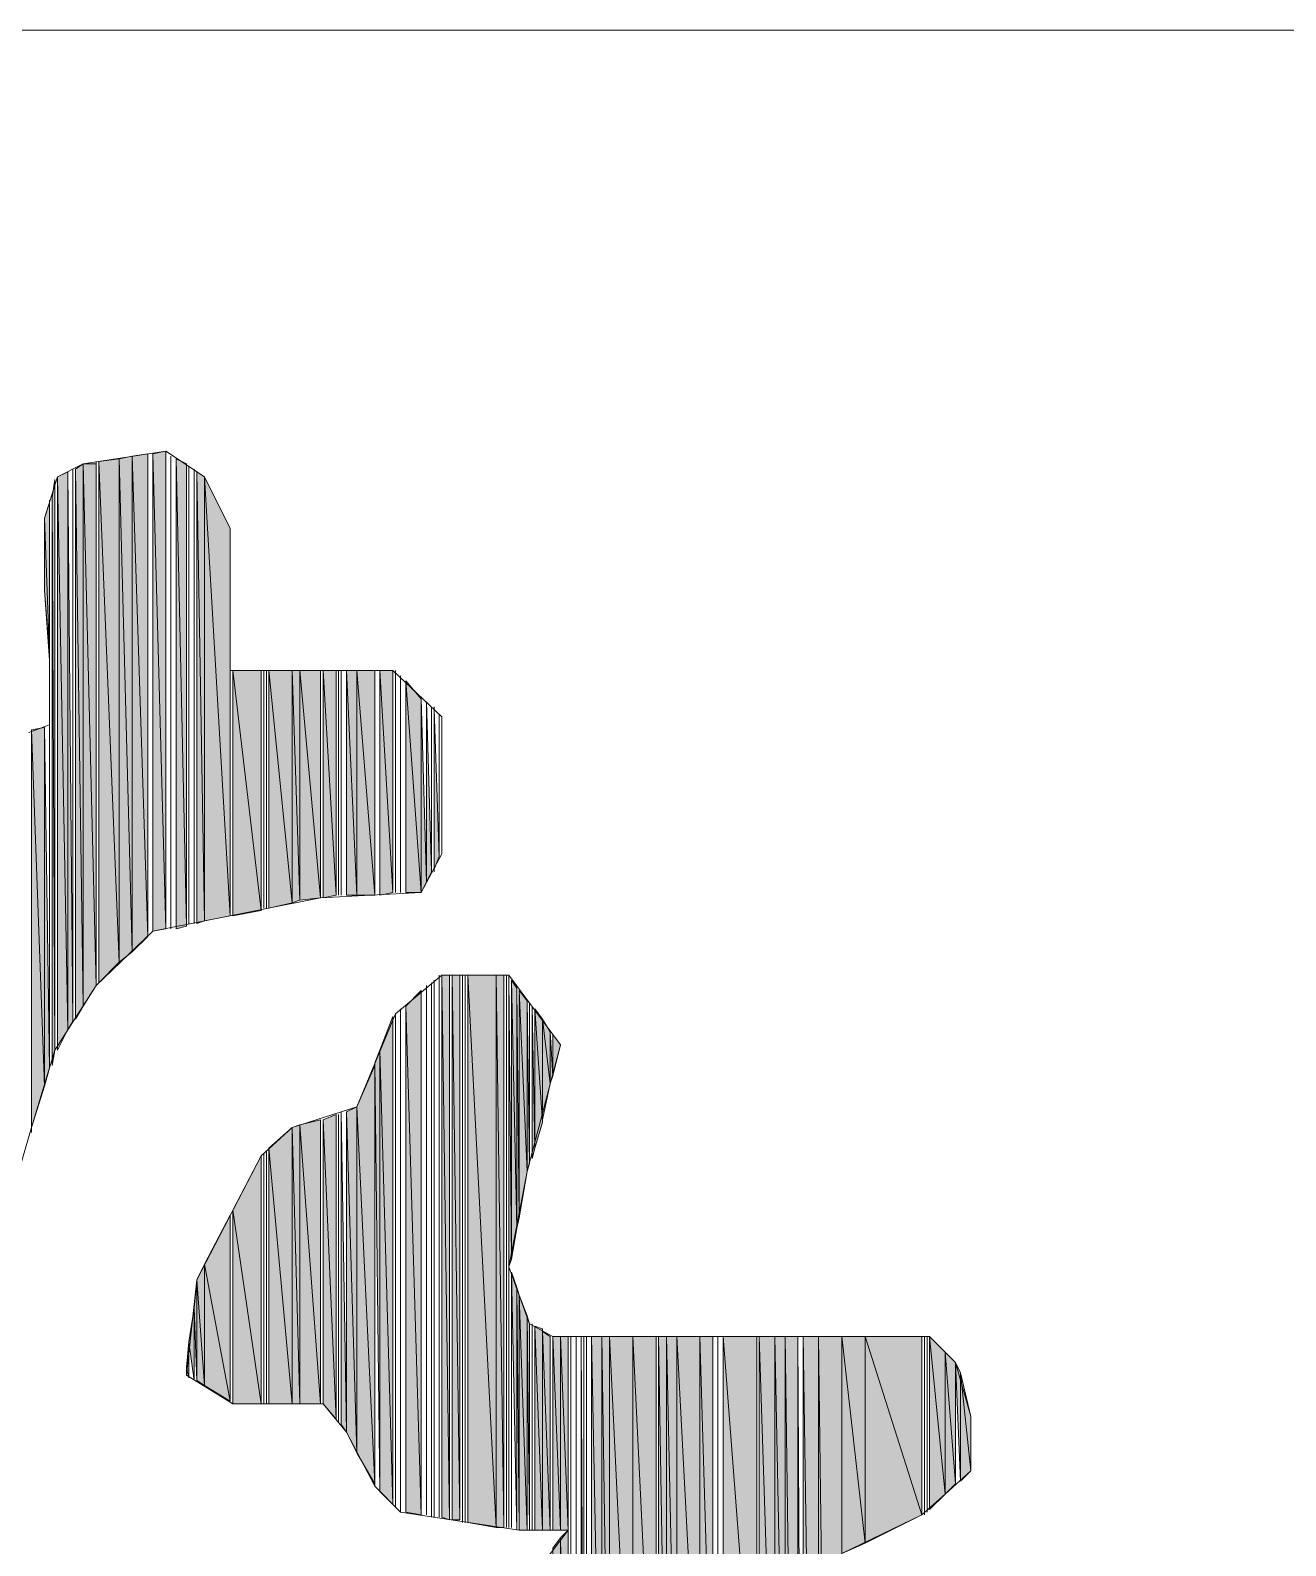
# Model space of a CAD drawing. Header units: millimetres. Extents: x -30643 to 86172, y -19411 to 63186.
# Drawn here: x 82655 to 82997.4, y 827.8 to 1240.9 of the extents above; entities that cross this region are included whole.
import ezdxf

# ---------------------------------------------------------------- set-up
doc = ezdxf.new("R2010")
doc.units = ezdxf.units.MM

msp = doc.modelspace()

# ---------------------------------------------------------------- hatches: boundary and pattern name
h = msp.add_hatch(color=0)
h.dxf.hatch_style = 2
h.paths.add_polyline_path([(82679.3, 986.88), (82679.3, 1124.09), (82673.67, 1123.39)])
h = msp.add_hatch(color=0)
h.dxf.hatch_style = 2
h.paths.add_polyline_path([(82682.82, 989.69), (82682.82, 1124.8), (82679.3, 1124.09)])
h = msp.add_hatch(color=0)
h.dxf.hatch_style = 2
h.paths.add_polyline_path([(82679.3, 986.88), (82682.82, 989.69), (82679.3, 1124.09)])
h = msp.add_hatch(color=0)
h.dxf.hatch_style = 2
h.paths.add_polyline_path([(82687.04, 993.91), (82687.04, 1125.5), (82682.82, 1124.8)])
h = msp.add_hatch(color=0)
h.dxf.hatch_style = 2
h.paths.add_polyline_path([(82682.82, 989.69), (82687.04, 993.91), (82682.82, 1124.8)])
h = msp.add_hatch(color=0)
h.dxf.hatch_style = 2
h.paths.add_polyline_path([(82691.97, 996.02), (82691.97, 1126.2), (82688.45, 1125.5)])
h = msp.add_hatch(color=0)
h.dxf.hatch_style = 2
h.paths.add_polyline_path([(82688.45, 995.32), (82691.97, 996.02), (82688.45, 1125.5)])
h = msp.add_hatch(color=0)
h.dxf.hatch_style = 2
h.paths.add_polyline_path([(82694.78, 996.02), (82697.6, 996.73), (82694.78, 1124.09)])
h = msp.add_hatch(color=0)
h.dxf.hatch_style = 2
h.paths.add_polyline_path([(82697.6, 996.73), (82697.6, 1122.69), (82694.78, 1124.09)])
h = msp.add_hatch(color=0)
h.dxf.hatch_style = 2
h.paths.add_polyline_path([(82665.23, 968.58), (82665.23, 1120.58), (82662.41, 1119.17)])
h = msp.add_hatch(color=0)
h.dxf.hatch_style = 2
h.paths.add_polyline_path([(82665.23, 968.58), (82666.63, 970.69), (82665.23, 1120.58)])
h = msp.add_hatch(color=0)
h.dxf.hatch_style = 2
h.paths.add_polyline_path([(82669.45, 974.91), (82669.45, 1122.69), (82667.34, 1121.28)])
h = msp.add_hatch(color=0)
h.dxf.hatch_style = 2
h.paths.add_polyline_path([(82667.34, 971.4), (82669.45, 974.91), (82667.34, 1121.28)])
h = msp.add_hatch(color=0)
h.dxf.hatch_style = 2
h.paths.add_polyline_path([(82669.45, 974.91), (82672.97, 980.54), (82669.45, 1122.69)])
h = msp.add_hatch(color=0)
h.dxf.hatch_style = 2
h.paths.add_polyline_path([(82672.97, 980.54), (82672.97, 1122.69), (82669.45, 1122.69)])
h = msp.add_hatch(color=0)
h.dxf.hatch_style = 2
h.paths.add_polyline_path([(82673.67, 981.25), (82679.3, 986.88), (82673.67, 1123.39)])
h = msp.add_hatch(color=0)
h.dxf.hatch_style = 2
h.paths.add_polyline_path([(82700.41, 997.43), (82702.52, 998.14), (82700.41, 1120.58)])
h = msp.add_hatch(color=0)
h.dxf.hatch_style = 2
h.paths.add_polyline_path([(82702.52, 998.14), (82702.52, 1119.17), (82700.41, 1120.58)])
h = msp.add_hatch(color=0)
h.dxf.hatch_style = 2
h.paths.add_polyline_path([(82661.71, 962.95), (82661.71, 1118.46), (82661, 1113.54)])
h = msp.add_hatch(color=0)
h.dxf.hatch_style = 2
h.paths.add_polyline_path([(82662.41, 962.95), (82665.23, 968.58), (82662.41, 1119.17)])
h = msp.add_hatch(color=0)
h.dxf.hatch_style = 2
h.paths.add_polyline_path([(82702.52, 998.14), (82709.56, 999.54), (82702.52, 1119.17)])
h = msp.add_hatch(color=0)
h.dxf.hatch_style = 2
h.paths.add_polyline_path([(82709.56, 999.54), (82709.56, 1105.09), (82702.52, 1119.17)])
h = msp.add_hatch(color=0)
h.dxf.hatch_style = 2
h.paths.add_polyline_path([(82660.3, 1070.61), (82660.3, 1112.13), (82658.89, 1107.91)])
h = msp.add_hatch(color=0)
h.dxf.hatch_style = 2
h.paths.add_polyline_path([(82661, 958.73), (82661.71, 962.95), (82661, 1113.54)])
h = msp.add_hatch(color=0)
h.dxf.hatch_style = 2
h.paths.add_polyline_path([(82658.89, 1088.21), (82660.3, 1070.61), (82658.89, 1107.91)])
h = msp.add_hatch(color=0)
h.dxf.hatch_style = 2
h.paths.add_polyline_path([(82660.3, 958.03), (82660.3, 1069.21), (82660.3, 1060.76)])
h = msp.add_hatch(color=0)
h.dxf.hatch_style = 2
h.paths.add_polyline_path([(82710.26, 999.54), (82718, 1000.95), (82710.26, 1066.39)])
h = msp.add_hatch(color=0)
h.dxf.hatch_style = 2
h.paths.add_polyline_path([(82718, 1000.95), (82718, 1066.39), (82710.26, 1066.39)])
h = msp.add_hatch(color=0)
h.dxf.hatch_style = 2
h.paths.add_polyline_path([(82720.11, 1001.65), (82726.45, 1003.06), (82720.11, 1066.39)])
h = msp.add_hatch(color=0)
h.dxf.hatch_style = 2
h.paths.add_polyline_path([(82726.45, 1003.06), (82726.45, 1066.39), (82720.11, 1066.39)])
h = msp.add_hatch(color=0)
h.dxf.hatch_style = 2
h.paths.add_polyline_path([(82726.45, 1003.06), (82728.56, 1003.76), (82726.45, 1066.39)])
h = msp.add_hatch(color=0)
h.dxf.hatch_style = 2
h.paths.add_polyline_path([(82728.56, 1003.76), (82728.56, 1066.39), (82726.45, 1066.39)])
h = msp.add_hatch(color=0)
h.dxf.hatch_style = 2
h.paths.add_polyline_path([(82728.56, 1003.76), (82734.19, 1004.47), (82728.56, 1066.39)])
h = msp.add_hatch(color=0)
h.dxf.hatch_style = 2
h.paths.add_polyline_path([(82734.19, 1004.47), (82734.19, 1066.39), (82728.56, 1066.39)])
h = msp.add_hatch(color=0)
h.dxf.hatch_style = 2
h.paths.add_polyline_path([(82734.89, 1004.47), (82738.41, 1005.17), (82734.89, 1066.39)])
h = msp.add_hatch(color=0)
h.dxf.hatch_style = 2
h.paths.add_polyline_path([(82738.41, 1005.17), (82738.41, 1066.39), (82734.89, 1066.39)])
h = msp.add_hatch(color=0)
h.dxf.hatch_style = 2
h.paths.add_polyline_path([(82741.22, 1005.17), (82744.04, 1005.17), (82741.22, 1066.39)])
h = msp.add_hatch(color=0)
h.dxf.hatch_style = 2
h.paths.add_polyline_path([(82744.04, 1005.17), (82744.04, 1066.39), (82741.22, 1066.39)])
h = msp.add_hatch(color=0)
h.dxf.hatch_style = 2
h.paths.add_polyline_path([(82744.04, 1005.17), (82748.96, 1005.17), (82744.04, 1066.39)])
h = msp.add_hatch(color=0)
h.dxf.hatch_style = 2
h.paths.add_polyline_path([(82748.96, 1005.17), (82748.96, 1066.39), (82744.04, 1066.39)])
h = msp.add_hatch(color=0)
h.dxf.hatch_style = 2
h.paths.add_polyline_path([(82750.37, 1005.17), (82753.89, 1005.88), (82750.37, 1066.39)])
h = msp.add_hatch(color=0)
h.dxf.hatch_style = 2
h.paths.add_polyline_path([(82753.89, 1005.88), (82753.89, 1066.39), (82750.37, 1066.39)])
h = msp.add_hatch(color=0)
h.dxf.hatch_style = 2
h.paths.add_polyline_path([(82757.41, 1005.88), (82761.63, 1005.88), (82757.41, 1063.58)])
h = msp.add_hatch(color=0)
h.dxf.hatch_style = 2
h.paths.add_polyline_path([(82761.63, 1005.88), (82761.63, 1058.65), (82757.41, 1063.58)])
h = msp.add_hatch(color=0)
h.dxf.hatch_style = 2
h.paths.add_polyline_path([(82761.63, 1005.88), (82763.04, 1008.69), (82761.63, 1058.65)])
h = msp.add_hatch(color=0)
h.dxf.hatch_style = 2
h.paths.add_polyline_path([(82763.04, 1008.69), (82764.45, 1011.51), (82763.04, 1057.95)])
h = msp.add_hatch(color=0)
h.dxf.hatch_style = 2
h.paths.add_polyline_path([(82765.15, 1012.21), (82766.56, 1015.73), (82765.15, 1055.84)])
h = msp.add_hatch(color=0)
h.dxf.hatch_style = 2
h.paths.add_polyline_path([(82658.89, 953.1), (82658.89, 1050.91), (82655.38, 1050.21)])
h = msp.add_hatch(color=0)
h.dxf.hatch_style = 2
h.paths.add_polyline_path([(82655.38, 941.84), (82658.89, 953.1), (82655.38, 1050.21)])
h = msp.add_hatch(color=0)
h.dxf.hatch_style = 2
h.paths.add_polyline_path([(82658.89, 953.1), (82660.3, 958.03), (82658.89, 1050.91)])
h = msp.add_hatch(color=0)
h.dxf.hatch_style = 2
h.paths.add_polyline_path([(82767.26, 835.59), (82769.37, 834.88), (82767.26, 983.36)])
h = msp.add_hatch(color=0)
h.dxf.hatch_style = 2
h.paths.add_polyline_path([(82769.37, 834.88), (82769.37, 983.36), (82767.26, 983.36)])
h = msp.add_hatch(color=0)
h.dxf.hatch_style = 2
h.paths.add_polyline_path([(82770.07, 834.88), (82772.19, 834.88), (82770.07, 983.36)])
h = msp.add_hatch(color=0)
h.dxf.hatch_style = 2
h.paths.add_polyline_path([(82772.19, 834.88), (82772.19, 983.36), (82770.07, 983.36)])
h = msp.add_hatch(color=0)
h.dxf.hatch_style = 2
h.paths.add_polyline_path([(82774.3, 834.18), (82782.04, 832.77), (82774.3, 983.36)])
h = msp.add_hatch(color=0)
h.dxf.hatch_style = 2
h.paths.add_polyline_path([(82782.04, 832.77), (82782.04, 983.36), (82774.3, 983.36)])
h = msp.add_hatch(color=0)
h.dxf.hatch_style = 2
h.paths.add_polyline_path([(82782.04, 832.77), (82784.15, 832.77), (82782.04, 983.36)])
h = msp.add_hatch(color=0)
h.dxf.hatch_style = 2
h.paths.add_polyline_path([(82784.15, 832.77), (82784.15, 983.36), (82782.04, 983.36)])
h = msp.add_hatch(color=0)
h.dxf.hatch_style = 2
h.paths.add_polyline_path([(82761.63, 836.29), (82761.63, 979.14), (82757.41, 974.91)])
h = msp.add_hatch(color=0)
h.dxf.hatch_style = 2
h.paths.add_polyline_path([(82785.56, 903.84), (82786.26, 905.95), (82785.56, 982.65)])
h = msp.add_hatch(color=0)
h.dxf.hatch_style = 2
h.paths.add_polyline_path([(82786.26, 905.95), (82787.67, 914.4), (82786.26, 981.95)])
h = msp.add_hatch(color=0)
h.dxf.hatch_style = 2
h.paths.add_polyline_path([(82787.67, 914.4), (82787.67, 979.84), (82786.26, 981.95)])
h = msp.add_hatch(color=0)
h.dxf.hatch_style = 2
h.paths.add_polyline_path([(82787.67, 914.4), (82788.37, 917.21), (82787.67, 979.84)])
h = msp.add_hatch(color=0)
h.dxf.hatch_style = 2
h.paths.add_polyline_path([(82788.37, 917.21), (82790.48, 929.88), (82788.37, 979.14)])
h = msp.add_hatch(color=0)
h.dxf.hatch_style = 2
h.paths.add_polyline_path([(82790.48, 929.88), (82790.48, 976.32), (82788.37, 979.14)])
h = msp.add_hatch(color=0)
h.dxf.hatch_style = 2
h.paths.add_polyline_path([(82757.41, 836.99), (82761.63, 836.29), (82757.41, 974.91)])
h = msp.add_hatch(color=0)
h.dxf.hatch_style = 2
h.paths.add_polyline_path([(82790.48, 929.88), (82791.19, 931.99), (82790.48, 976.32)])
h = msp.add_hatch(color=0)
h.dxf.hatch_style = 2
h.paths.add_polyline_path([(82791.89, 933.4), (82792.59, 936.21), (82791.89, 974.91)])
h = msp.add_hatch(color=0)
h.dxf.hatch_style = 2
h.paths.add_polyline_path([(82753.89, 839.1), (82753.89, 972.1), (82750.37, 962.95)])
h = msp.add_hatch(color=0)
h.dxf.hatch_style = 2
h.paths.add_polyline_path([(82792.59, 936.21), (82794.7, 943.25), (82792.59, 974.21)])
h = msp.add_hatch(color=0)
h.dxf.hatch_style = 2
h.paths.add_polyline_path([(82794.7, 943.25), (82794.7, 971.4), (82792.59, 974.21)])
h = msp.add_hatch(color=0)
h.dxf.hatch_style = 2
h.paths.add_polyline_path([(82794.7, 943.95), (82796.81, 953.8), (82794.7, 971.4)])
h = msp.add_hatch(color=0)
h.dxf.hatch_style = 2
h.paths.add_polyline_path([(82796.81, 953.8), (82796.81, 967.88), (82794.7, 971.4)])
h = msp.add_hatch(color=0)
h.dxf.hatch_style = 2
h.paths.add_polyline_path([(82796.81, 953.8), (82797.52, 955.91), (82796.81, 967.88)])
h = msp.add_hatch(color=0)
h.dxf.hatch_style = 2
h.paths.add_polyline_path([(82797.52, 955.91), (82799.63, 964.36), (82797.52, 967.17)])
h = msp.add_hatch(color=0)
h.dxf.hatch_style = 2
h.paths.add_polyline_path([(82750.37, 842.62), (82750.37, 962.95), (82748.96, 959.43)])
h = msp.add_hatch(color=0)
h.dxf.hatch_style = 2
h.paths.add_polyline_path([(82750.37, 842.62), (82753.89, 839.1), (82750.37, 962.95)])
h = msp.add_hatch(color=0)
h.dxf.hatch_style = 2
h.paths.add_polyline_path([(82748.96, 844.73), (82748.96, 958.73), (82744.04, 947.47)])
h = msp.add_hatch(color=0)
h.dxf.hatch_style = 2
h.paths.add_polyline_path([(82739.82, 860.92), (82741.22, 858.81), (82739.82, 946.06)])
h = msp.add_hatch(color=0)
h.dxf.hatch_style = 2
h.paths.add_polyline_path([(82744.04, 853.18), (82744.04, 947.47), (82741.22, 946.06)])
h = msp.add_hatch(color=0)
h.dxf.hatch_style = 2
h.paths.add_polyline_path([(82741.22, 858.81), (82744.04, 853.18), (82741.22, 946.06)])
h = msp.add_hatch(color=0)
h.dxf.hatch_style = 2
h.paths.add_polyline_path([(82744.04, 853.18), (82748.96, 844.73), (82744.04, 947.47)])
h = msp.add_hatch(color=0)
h.dxf.hatch_style = 2
h.paths.add_polyline_path([(82726.45, 866.55), (82726.45, 941.84), (82720.11, 936.21)])
h = msp.add_hatch(color=0)
h.dxf.hatch_style = 2
h.paths.add_polyline_path([(82728.56, 866.55), (82728.56, 942.54), (82726.45, 941.84)])
h = msp.add_hatch(color=0)
h.dxf.hatch_style = 2
h.paths.add_polyline_path([(82726.45, 866.55), (82728.56, 866.55), (82726.45, 941.84)])
h = msp.add_hatch(color=0)
h.dxf.hatch_style = 2
h.paths.add_polyline_path([(82734.19, 866.55), (82734.19, 943.95), (82728.56, 942.54)])
h = msp.add_hatch(color=0)
h.dxf.hatch_style = 2
h.paths.add_polyline_path([(82728.56, 866.55), (82734.19, 866.55), (82728.56, 942.54)])
h = msp.add_hatch(color=0)
h.dxf.hatch_style = 2
h.paths.add_polyline_path([(82738.41, 862.33), (82738.41, 945.36), (82734.89, 943.95)])
h = msp.add_hatch(color=0)
h.dxf.hatch_style = 2
h.paths.add_polyline_path([(82734.89, 866.55), (82738.41, 862.33), (82734.89, 943.95)])
h = msp.add_hatch(color=0)
h.dxf.hatch_style = 2
h.paths.add_polyline_path([(82718, 866.55), (82718, 934.1), (82710.26, 919.32)])
h = msp.add_hatch(color=0)
h.dxf.hatch_style = 2
h.paths.add_polyline_path([(82720.11, 866.55), (82726.45, 866.55), (82720.11, 936.21)])
h = msp.add_hatch(color=0)
h.dxf.hatch_style = 2
h.paths.add_polyline_path([(82709.56, 867.25), (82709.56, 917.92), (82702.52, 904.55)])
h = msp.add_hatch(color=0)
h.dxf.hatch_style = 2
h.paths.add_polyline_path([(82710.26, 866.55), (82718, 866.55), (82710.26, 919.32)])
h = msp.add_hatch(color=0)
h.dxf.hatch_style = 2
h.paths.add_polyline_path([(82702.52, 871.47), (82702.52, 904.55), (82700.41, 900.32)])
h = msp.add_hatch(color=0)
h.dxf.hatch_style = 2
h.paths.add_polyline_path([(82702.52, 871.47), (82709.56, 867.25), (82702.52, 904.55)])
h = msp.add_hatch(color=0)
h.dxf.hatch_style = 2
h.paths.add_polyline_path([(82787.67, 832.07), (82787.67, 898.21), (82786.26, 902.43)])
h = msp.add_hatch(color=0)
h.dxf.hatch_style = 2
h.paths.add_polyline_path([(82700.41, 872.88), (82700.41, 900.32), (82699.71, 892.58)])
h = msp.add_hatch(color=0)
h.dxf.hatch_style = 2
h.paths.add_polyline_path([(82700.41, 872.88), (82702.52, 871.47), (82700.41, 900.32)])
h = msp.add_hatch(color=0)
h.dxf.hatch_style = 2
h.paths.add_polyline_path([(82788.37, 832.07), (82788.37, 896.1), (82787.67, 898.21)])
h = msp.add_hatch(color=0)
h.dxf.hatch_style = 2
h.paths.add_polyline_path([(82699.71, 872.88), (82699.71, 892.58), (82698.3, 883.44)])
h = msp.add_hatch(color=0)
h.dxf.hatch_style = 2
h.paths.add_polyline_path([(82788.37, 832.07), (82790.48, 832.07), (82788.37, 896.1)])
h = msp.add_hatch(color=0)
h.dxf.hatch_style = 2
h.paths.add_polyline_path([(82790.48, 832.07), (82790.48, 890.47), (82788.37, 896.1)])
h = msp.add_hatch(color=0)
h.dxf.hatch_style = 2
h.paths.add_polyline_path([(82791.19, 832.07), (82791.19, 888.36), (82790.48, 890.47)])
h = msp.add_hatch(color=0)
h.dxf.hatch_style = 2
h.paths.add_polyline_path([(82792.59, 832.07), (82794.7, 832.07), (82792.59, 887.66)])
h = msp.add_hatch(color=0)
h.dxf.hatch_style = 2
h.paths.add_polyline_path([(82794.7, 832.07), (82794.7, 886.95), (82792.59, 887.66)])
h = msp.add_hatch(color=0)
h.dxf.hatch_style = 2
h.paths.add_polyline_path([(82794.7, 832.07), (82796.81, 832.07), (82794.7, 886.25)])
h = msp.add_hatch(color=0)
h.dxf.hatch_style = 2
h.paths.add_polyline_path([(82796.81, 832.07), (82796.81, 884.84), (82794.7, 886.25)])
h = msp.add_hatch(color=0)
h.dxf.hatch_style = 2
h.paths.add_polyline_path([(82797.52, 832.07), (82799.63, 832.07), (82797.52, 884.84)])
h = msp.add_hatch(color=0)
h.dxf.hatch_style = 2
h.paths.add_polyline_path([(82799.63, 832.07), (82799.63, 884.84), (82797.52, 884.84)])
h = msp.add_hatch(color=0)
h.dxf.hatch_style = 2
h.paths.add_polyline_path([(82799.63, 832.07), (82801.74, 832.07), (82799.63, 884.84)])
h = msp.add_hatch(color=0)
h.dxf.hatch_style = 2
h.paths.add_polyline_path([(82801.74, 832.07), (82801.74, 884.84), (82799.63, 884.84)])
h = msp.add_hatch(color=0)
h.dxf.hatch_style = 2
h.paths.add_polyline_path([(82805.26, 718.07), (82805.96, 736.37), (82805.26, 884.84)])
h = msp.add_hatch(color=0)
h.dxf.hatch_style = 2
h.paths.add_polyline_path([(82808.07, 738.48), (82810.89, 742), (82808.07, 884.84)])
h = msp.add_hatch(color=0)
h.dxf.hatch_style = 2
h.paths.add_polyline_path([(82810.89, 742), (82810.89, 884.84), (82808.07, 884.84)])
h = msp.add_hatch(color=0)
h.dxf.hatch_style = 2
h.paths.add_polyline_path([(82810.89, 742), (82813, 744.81), (82810.89, 884.84)])
h = msp.add_hatch(color=0)
h.dxf.hatch_style = 2
h.paths.add_polyline_path([(82813, 744.81), (82813, 884.84), (82810.89, 884.84)])
h = msp.add_hatch(color=0)
h.dxf.hatch_style = 2
h.paths.add_polyline_path([(82813, 744.81), (82819.33, 752.55), (82813, 884.84)])
h = msp.add_hatch(color=0)
h.dxf.hatch_style = 2
h.paths.add_polyline_path([(82819.33, 752.55), (82819.33, 884.84), (82813, 884.84)])
h = msp.add_hatch(color=0)
h.dxf.hatch_style = 2
h.paths.add_polyline_path([(82819.33, 752.55), (82825.67, 753.96), (82819.33, 884.84)])
h = msp.add_hatch(color=0)
h.dxf.hatch_style = 2
h.paths.add_polyline_path([(82825.67, 753.96), (82825.67, 884.84), (82819.33, 884.84)])
h = msp.add_hatch(color=0)
h.dxf.hatch_style = 2
h.paths.add_polyline_path([(82826.37, 753.96), (82828.48, 754.66), (82826.37, 884.84)])
h = msp.add_hatch(color=0)
h.dxf.hatch_style = 2
h.paths.add_polyline_path([(82828.48, 754.66), (82828.48, 884.84), (82826.37, 884.84)])
h = msp.add_hatch(color=0)
h.dxf.hatch_style = 2
h.paths.add_polyline_path([(82828.48, 754.66), (82831.29, 755.37), (82828.48, 884.84)])
h = msp.add_hatch(color=0)
h.dxf.hatch_style = 2
h.paths.add_polyline_path([(82831.29, 755.37), (82831.29, 884.84), (82828.48, 884.84)])
h = msp.add_hatch(color=0)
h.dxf.hatch_style = 2
h.paths.add_polyline_path([(82831.29, 755.37), (82837.63, 765.22), (82831.29, 884.84)])
h = msp.add_hatch(color=0)
h.dxf.hatch_style = 2
h.paths.add_polyline_path([(82837.63, 765.22), (82837.63, 884.84), (82831.29, 884.84)])
h = msp.add_hatch(color=0)
h.dxf.hatch_style = 2
h.paths.add_polyline_path([(82837.63, 765.22), (82841.15, 765.22), (82837.63, 884.84)])
h = msp.add_hatch(color=0)
h.dxf.hatch_style = 2
h.paths.add_polyline_path([(82841.15, 765.22), (82841.15, 884.84), (82837.63, 884.84)])
h = msp.add_hatch(color=0)
h.dxf.hatch_style = 2
h.paths.add_polyline_path([(82843.96, 765.22), (82853.11, 765.22), (82843.96, 884.84)])
h = msp.add_hatch(color=0)
h.dxf.hatch_style = 2
h.paths.add_polyline_path([(82853.11, 765.22), (82853.11, 884.84), (82843.96, 884.84)])
h = msp.add_hatch(color=0)
h.dxf.hatch_style = 2
h.paths.add_polyline_path([(82853.81, 765.22), (82858.03, 753.25), (82853.81, 884.84)])
h = msp.add_hatch(color=0)
h.dxf.hatch_style = 2
h.paths.add_polyline_path([(82858.03, 753.25), (82858.03, 884.84), (82853.81, 884.84)])
h = msp.add_hatch(color=0)
h.dxf.hatch_style = 2
h.paths.add_polyline_path([(82858.03, 753.25), (82860.85, 743.4), (82858.03, 884.84)])
h = msp.add_hatch(color=0)
h.dxf.hatch_style = 2
h.paths.add_polyline_path([(82860.85, 743.4), (82860.85, 884.84), (82858.03, 884.84)])
h = msp.add_hatch(color=0)
h.dxf.hatch_style = 2
h.paths.add_polyline_path([(82860.85, 641.37), (82864.37, 628.7), (82860.85, 884.84)])
h = msp.add_hatch(color=0)
h.dxf.hatch_style = 2
h.paths.add_polyline_path([(82864.37, 628.7), (82864.37, 884.84), (82860.85, 884.84)])
h = msp.add_hatch(color=0)
h.dxf.hatch_style = 2
h.paths.add_polyline_path([(82864.37, 628), (82865.78, 621.67), (82864.37, 884.84)])
h = msp.add_hatch(color=0)
h.dxf.hatch_style = 2
h.paths.add_polyline_path([(82865.78, 621.67), (82870, 605.48), (82865.78, 884.84)])
h = msp.add_hatch(color=0)
h.dxf.hatch_style = 2
h.paths.add_polyline_path([(82870, 605.48), (82870, 884.84), (82865.78, 884.84)])
h = msp.add_hatch(color=0)
h.dxf.hatch_style = 2
h.paths.add_polyline_path([(82870, 392.27), (82876.33, 392.27), (82870, 884.84)])
h = msp.add_hatch(color=0)
h.dxf.hatch_style = 2
h.paths.add_polyline_path([(82876.33, 392.27), (82876.33, 884.84), (82870, 884.84)])
h = msp.add_hatch(color=0)
h.dxf.hatch_style = 2
h.paths.add_polyline_path([(82876.33, 825.73), (82882.66, 828.55), (82876.33, 884.84)])
h = msp.add_hatch(color=0)
h.dxf.hatch_style = 2
h.paths.add_polyline_path([(82882.66, 828.55), (82882.66, 884.84), (82876.33, 884.84)])
h = msp.add_hatch(color=0)
h.dxf.hatch_style = 2
h.paths.add_polyline_path([(82882.66, 828.55), (82898.14, 836.29), (82882.66, 884.84)])
h = msp.add_hatch(color=0)
h.dxf.hatch_style = 2
h.paths.add_polyline_path([(82898.14, 836.29), (82898.14, 884.84), (82882.66, 884.84)])
h = msp.add_hatch(color=0)
h.dxf.hatch_style = 2
h.paths.add_polyline_path([(82900.26, 837.7), (82904.48, 841.92), (82900.26, 884.84)])
h = msp.add_hatch(color=0)
h.dxf.hatch_style = 2
h.paths.add_polyline_path([(82904.48, 841.92), (82904.48, 880.62), (82900.26, 884.84)])
h = msp.add_hatch(color=0)
h.dxf.hatch_style = 2
h.paths.add_polyline_path([(82698.3, 873.58), (82698.3, 883.44), (82697.6, 876.4)])
h = msp.add_hatch(color=0)
h.dxf.hatch_style = 2
h.paths.add_polyline_path([(82904.48, 841.92), (82907.29, 844.73), (82904.48, 880.62)])
h = msp.add_hatch(color=0)
h.dxf.hatch_style = 2
h.paths.add_polyline_path([(82907.29, 844.73), (82907.29, 877.81), (82904.48, 880.62)])
h = msp.add_hatch(color=0)
h.dxf.hatch_style = 2
h.paths.add_polyline_path([(82908.7, 845.44), (82908.7, 874.99), (82907.29, 877.81)])
h = msp.add_hatch(color=0)
h.dxf.hatch_style = 2
h.paths.add_polyline_path([(82908.7, 845.44), (82911.51, 848.25), (82908.7, 874.99)])
h = msp.add_hatch(color=0)
h.dxf.hatch_style = 2
h.paths.add_polyline_path([(82911.51, 848.25), (82911.51, 863.03), (82908.7, 874.99)])
h = msp.add_hatch(color=0)
h.dxf.hatch_style = 2
h.paths.add_polyline_path([(82801.74, 717.37), (82801.74, 832.07), (82799.63, 829.96)])
h = msp.add_hatch(color=0)
h.dxf.hatch_style = 2
h.paths.add_polyline_path([(82799.63, 717.37), (82799.63, 829.96), (82797.52, 827.14)])
h = msp.add_hatch(color=0)
h.dxf.hatch_style = 2
h.paths.add_polyline_path([(82799.63, 717.37), (82801.74, 717.37), (82799.63, 829.96)])

# ---------------------------------------------------------------- linework, layer by layer
at = {"color": 0, "lineweight": 0}
for points in [[(79373.42, 1240.9), (84204.88, 1240.9)], [(82654.67, 1049.5), (82660.3, 1051.61), (82660.3, 1060.76), (82660.3, 1069.21), (82658.89, 1088.21), (82658.89, 1107.91), (82662.41, 1119.17), (82669.45, 1122.69), (82691.97, 1126.2), (82702.52, 1119.17), (82709.56, 1105.09), (82709.56, 1080.47), (82709.56, 1066.39), (82739.11, 1066.39), (82753.89, 1066.39), (82767.26, 1053.73), (82767.26, 1033.32), (82767.26, 1016.43), (82761.63, 1005.88), (82734.19, 1004.47), (82688.45, 995.32), (82672.97, 980.54), (82661.71, 962.95), (82655.38, 941.84), (82650.45, 924.95)], [(82792.59, 820.1), (82801.74, 832.07), (82788.37, 832.07), (82756, 836.99), (82748.96, 844.03), (82741.22, 858.81), (82734.89, 866.55), (82710.26, 866.55), (82697.6, 874.29), (82700.41, 900.32), (82718, 934.1), (82726.45, 941.84), (82744.04, 947.47), (82754.59, 972.8), (82767.26, 983.36), (82785.56, 983.36), (82799.63, 964.36), (82790.48, 929.88), (82785.56, 903.84), (82791.19, 888.36), (82797.52, 884.84), (82806.67, 884.84), (82825.67, 884.84), (82843.96, 884.84), (82865.78, 884.84), (82882.66, 884.84), (82900.26, 884.84), (82907.29, 877.81), (82911.51, 863.03), (82911.51, 848.25), (82904.48, 841.92), (82898.14, 836.29), (82876.33, 825.73)]]:
    msp.add_lwpolyline(points, dxfattribs=at)
for points in [[(82679.3, 986.88), (82679.3, 1124.09), (82673.67, 1123.39)], [(82682.82, 989.69), (82682.82, 1124.8), (82679.3, 1124.09)], [(82679.3, 986.88), (82682.82, 989.69), (82679.3, 1124.09)], [(82687.04, 993.91), (82687.04, 1125.5), (82682.82, 1124.8)], [(82682.82, 989.69), (82687.04, 993.91), (82682.82, 1124.8)], [(82687.04, 993.91), (82687.04, 1125.5)], [(82691.97, 996.02), (82691.97, 1126.2), (82688.45, 1125.5)], [(82688.45, 995.32), (82688.45, 1125.5)], [(82688.45, 995.32), (82691.97, 996.02), (82688.45, 1125.5)], [(82691.97, 996.02), (82691.97, 1126.2)], [(82693.37, 996.02), (82693.37, 1124.8)], [(82693.37, 996.02), (82693.37, 1124.8)], [(82694.78, 996.02), (82694.78, 1124.09)], [(82694.78, 996.02), (82697.6, 996.73), (82694.78, 1124.09)], [(82697.6, 996.73), (82697.6, 1122.69), (82694.78, 1124.09)], [(82665.23, 968.58), (82665.23, 1120.58), (82662.41, 1119.17)], [(82665.23, 968.58), (82666.63, 970.69), (82665.23, 1120.58)], [(82666.63, 970.69), (82666.63, 1121.28)], [(82666.63, 970.69), (82666.63, 1121.28)], [(82666.63, 970.69), (82666.63, 1121.28)], [(82666.63, 970.69), (82666.63, 1121.28)], [(82669.45, 974.91), (82669.45, 1122.69), (82667.34, 1121.28)], [(82667.34, 971.4), (82667.34, 1121.28)], [(82667.34, 971.4), (82669.45, 974.91), (82667.34, 1121.28)], [(82669.45, 974.91), (82672.97, 980.54), (82669.45, 1122.69)], [(82672.97, 980.54), (82672.97, 1122.69), (82669.45, 1122.69)], [(82672.97, 980.54), (82672.97, 1123.39)], [(82672.97, 980.54), (82672.97, 1123.39)], [(82672.97, 980.54), (82672.97, 1122.69)], [(82673.67, 981.25), (82673.67, 1123.39)], [(82673.67, 981.25), (82679.3, 986.88), (82673.67, 1123.39)], [(82697.6, 996.73), (82697.6, 1122.69)], [(82697.6, 996.73), (82697.6, 1121.98)], [(82697.6, 996.73), (82697.6, 1121.98)], [(82698.3, 997.43), (82698.3, 1121.98)], [(82698.3, 997.43), (82698.3, 1121.98)], [(82699.71, 997.43), (82699.71, 1121.28)], [(82699.71, 997.43), (82699.71, 1121.28)], [(82700.41, 997.43), (82700.41, 1120.58)], [(82700.41, 997.43), (82702.52, 998.14), (82700.41, 1120.58)], [(82702.52, 998.14), (82702.52, 1119.17), (82700.41, 1120.58)], [(82661.71, 962.95), (82661.71, 1118.46), (82661, 1113.54)], [(82661.71, 962.95), (82661.71, 1118.46)], [(82662.41, 962.95), (82662.41, 1119.17)], [(82662.41, 962.95), (82665.23, 968.58), (82662.41, 1119.17)], [(82702.52, 998.14), (82702.52, 1119.17)], [(82702.52, 998.14), (82702.52, 1119.17)], [(82702.52, 998.14), (82709.56, 999.54), (82702.52, 1119.17)], [(82709.56, 999.54), (82709.56, 1105.09), (82702.52, 1119.17)], [(82660.3, 1070.61), (82660.3, 1112.13), (82658.89, 1107.91)], [(82660.3, 1069.21), (82660.3, 1112.84)], [(82660.3, 958.03), (82660.3, 1112.84)], [(82660.3, 1070.61), (82660.3, 1112.13)], [(82661, 958.73), (82661, 1113.54)], [(82661, 958.73), (82661.71, 962.95), (82661, 1113.54)], [(82658.89, 1088.21), (82660.3, 1070.61), (82658.89, 1107.91)], [(82660.3, 958.03), (82660.3, 1069.21), (82660.3, 1060.76)], [(82709.56, 999.54), (82709.56, 1066.39)], [(82710.26, 999.54), (82710.26, 1066.39)], [(82710.26, 999.54), (82718, 1000.95), (82710.26, 1066.39)], [(82718, 1000.95), (82718, 1066.39), (82710.26, 1066.39)], [(82718, 1000.95), (82718, 1066.39)], [(82718.71, 1001.65), (82718.71, 1066.39)], [(82718.71, 1001.65), (82718.71, 1066.39)], [(82719.41, 1001.65), (82719.41, 1066.39)], [(82719.41, 1001.65), (82719.41, 1066.39)], [(82720.11, 1001.65), (82720.11, 1066.39)], [(82720.11, 1001.65), (82726.45, 1003.06), (82720.11, 1066.39)], [(82726.45, 1003.06), (82726.45, 1066.39), (82720.11, 1066.39)], [(82726.45, 1003.06), (82726.45, 1066.39)], [(82726.45, 1003.06), (82726.45, 1066.39)], [(82726.45, 1003.06), (82728.56, 1003.76), (82726.45, 1066.39)], [(82728.56, 1003.76), (82728.56, 1066.39), (82726.45, 1066.39)], [(82728.56, 1003.76), (82734.19, 1004.47), (82728.56, 1066.39)], [(82734.19, 1004.47), (82734.19, 1066.39), (82728.56, 1066.39)], [(82734.19, 1004.47), (82734.19, 1066.39)], [(82734.89, 1004.47), (82734.89, 1066.39)], [(82734.89, 1004.47), (82738.41, 1005.17), (82734.89, 1066.39)], [(82738.41, 1005.17), (82738.41, 1066.39), (82734.89, 1066.39)], [(82738.41, 1005.17), (82738.41, 1066.39)], [(82739.11, 1005.17), (82739.11, 1066.39)], [(82739.11, 1005.17), (82739.11, 1066.39)], [(82739.82, 1005.17), (82739.82, 1066.39)], [(82739.82, 1005.17), (82739.82, 1066.39)], [(82741.22, 1005.17), (82741.22, 1066.39)], [(82741.22, 1005.17), (82744.04, 1005.17), (82741.22, 1066.39)], [(82744.04, 1005.17), (82744.04, 1066.39), (82741.22, 1066.39)], [(82744.04, 1005.17), (82748.96, 1005.17), (82744.04, 1066.39)], [(82748.96, 1005.17), (82748.96, 1066.39), (82744.04, 1066.39)], [(82748.96, 1005.17), (82748.96, 1066.39)], [(82748.96, 1005.17), (82748.96, 1066.39)], [(82748.96, 1005.17), (82748.96, 1066.39)], [(82750.37, 1005.17), (82750.37, 1066.39)], [(82750.37, 1005.17), (82753.89, 1005.88), (82750.37, 1066.39)], [(82753.89, 1005.88), (82753.89, 1066.39), (82750.37, 1066.39)], [(82753.89, 1005.88), (82753.89, 1066.39)], [(82754.59, 1005.88), (82754.59, 1066.39)], [(82754.59, 1005.88), (82754.59, 1066.39)], [(82756, 1005.88), (82756, 1064.98)], [(82756, 1005.88), (82756, 1064.98)], [(82757.41, 1005.88), (82757.41, 1063.58)], [(82757.41, 1005.88), (82761.63, 1005.88), (82757.41, 1063.58)], [(82761.63, 1005.88), (82761.63, 1058.65), (82757.41, 1063.58)], [(82660.3, 958.03), (82660.3, 1060.76)], [(82761.63, 1005.88), (82763.04, 1008.69), (82761.63, 1058.65)], [(82763.04, 1008.69), (82763.04, 1057.95)], [(82763.04, 1008.69), (82764.45, 1011.51), (82763.04, 1057.95)], [(82764.45, 1011.51), (82764.45, 1056.54)], [(82764.45, 1011.51), (82764.45, 1056.54)], [(82765.15, 1011.51), (82765.15, 1056.54)], [(82765.15, 1011.51), (82765.15, 1056.54)], [(82765.15, 1012.21), (82765.15, 1055.84)], [(82765.15, 1012.21), (82766.56, 1015.73), (82765.15, 1055.84)], [(82766.56, 1015.73), (82766.56, 1054.43)], [(82766.56, 1015.73), (82766.56, 1054.43)], [(82767.26, 1016.43), (82767.26, 1053.73)], [(82767.26, 1016.43), (82767.26, 1053.73)], [(82767.26, 1016.43), (82767.26, 1053.73)], [(82658.89, 953.1), (82658.89, 1050.91), (82655.38, 1050.21)], [(82655.38, 941.84), (82655.38, 1050.21)], [(82655.38, 941.84), (82658.89, 953.1), (82655.38, 1050.21)], [(82655.38, 940.43), (82655.38, 1049.5)], [(82655.38, 940.43), (82655.38, 1049.5)], [(82658.89, 953.1), (82660.3, 958.03), (82658.89, 1050.91)], [(82660.3, 958.03), (82660.3, 1051.61)], [(82766.56, 835.59), (82766.56, 983.36)], [(82766.56, 835.59), (82766.56, 983.36)], [(82767.26, 835.59), (82767.26, 983.36)], [(82767.26, 835.59), (82767.26, 983.36)], [(82767.26, 835.59), (82767.26, 983.36)], [(82767.26, 835.59), (82769.37, 834.88), (82767.26, 983.36)], [(82769.37, 834.88), (82769.37, 983.36), (82767.26, 983.36)], [(82769.37, 834.88), (82769.37, 983.36)], [(82770.07, 834.88), (82770.07, 983.36)], [(82770.07, 834.88), (82772.19, 834.88), (82770.07, 983.36)], [(82772.19, 834.88), (82772.19, 983.36), (82770.07, 983.36)], [(82772.19, 834.88), (82772.19, 983.36)], [(82772.89, 834.18), (82772.89, 983.36)], [(82772.89, 834.18), (82772.89, 983.36)], [(82773.59, 834.18), (82773.59, 983.36)], [(82773.59, 834.18), (82773.59, 983.36)], [(82774.3, 834.18), (82774.3, 983.36)], [(82774.3, 834.18), (82782.04, 832.77), (82774.3, 983.36)], [(82782.04, 832.77), (82782.04, 983.36), (82774.3, 983.36)], [(82782.04, 832.77), (82784.15, 832.77), (82782.04, 983.36)], [(82784.15, 832.77), (82784.15, 983.36), (82782.04, 983.36)], [(82784.15, 832.77), (82784.15, 983.36)], [(82784.85, 832.77), (82784.85, 983.36)], [(82784.85, 832.77), (82784.85, 983.36)], [(82785.56, 832.77), (82785.56, 983.36)], [(82785.56, 832.77), (82785.56, 983.36)], [(82761.63, 836.29), (82761.63, 979.14), (82757.41, 974.91)], [(82761.63, 836.29), (82761.63, 979.14)], [(82763.04, 836.29), (82763.04, 980.54)], [(82763.04, 836.29), (82763.04, 980.54)], [(82764.45, 835.59), (82764.45, 981.25)], [(82764.45, 835.59), (82764.45, 981.25)], [(82765.15, 835.59), (82765.15, 981.95)], [(82765.15, 835.59), (82765.15, 981.95)], [(82765.15, 835.59), (82765.15, 981.25)], [(82765.15, 835.59), (82765.15, 981.25)], [(82785.56, 832.77), (82785.56, 982.65)], [(82785.56, 903.84), (82786.26, 905.95), (82785.56, 982.65)], [(82786.26, 905.95), (82786.26, 981.95)], [(82786.26, 905.95), (82787.67, 914.4), (82786.26, 981.95)], [(82787.67, 914.4), (82787.67, 979.84), (82786.26, 981.95)], [(82787.67, 914.4), (82788.37, 917.21), (82787.67, 979.84)], [(82788.37, 917.21), (82788.37, 979.14)], [(82788.37, 917.21), (82790.48, 929.88), (82788.37, 979.14)], [(82790.48, 929.88), (82790.48, 976.32), (82788.37, 979.14)], [(82757.41, 836.99), (82757.41, 974.91)], [(82757.41, 836.99), (82761.63, 836.29), (82757.41, 974.91)], [(82790.48, 929.88), (82791.19, 931.99), (82790.48, 976.32)], [(82791.19, 931.99), (82791.19, 975.62)], [(82791.19, 931.99), (82791.19, 975.62)], [(82791.89, 933.4), (82791.89, 974.91)], [(82791.89, 933.4), (82792.59, 936.21), (82791.89, 974.91)], [(82753.89, 839.1), (82753.89, 972.1), (82750.37, 962.95)], [(82753.89, 839.1), (82753.89, 972.1)], [(82754.59, 838.4), (82754.59, 972.8)], [(82754.59, 838.4), (82754.59, 972.8)], [(82756, 836.99), (82756, 974.21)], [(82756, 836.99), (82756, 974.21)], [(82792.59, 936.21), (82792.59, 974.21)], [(82792.59, 936.21), (82794.7, 943.25), (82792.59, 974.21)], [(82794.7, 943.25), (82794.7, 971.4), (82792.59, 974.21)], [(82794.7, 943.25), (82794.7, 971.4)], [(82794.7, 943.95), (82794.7, 971.4)], [(82794.7, 943.95), (82796.81, 953.8), (82794.7, 971.4)], [(82796.81, 953.8), (82796.81, 967.88), (82794.7, 971.4)], [(82796.81, 953.8), (82797.52, 955.91), (82796.81, 967.88)], [(82797.52, 955.91), (82797.52, 967.17)], [(82797.52, 955.91), (82799.63, 964.36), (82797.52, 967.17)], [(82750.37, 842.62), (82750.37, 962.95), (82748.96, 959.43)], [(82750.37, 842.62), (82753.89, 839.1), (82750.37, 962.95)], [(82748.96, 844.73), (82748.96, 958.73), (82744.04, 947.47)], [(82748.96, 844.03), (82748.96, 959.43)], [(82748.96, 844.03), (82748.96, 959.43)], [(82748.96, 844.73), (82748.96, 958.73)], [(82739.82, 860.92), (82739.82, 946.06)], [(82739.82, 860.92), (82741.22, 858.81), (82739.82, 946.06)], [(82744.04, 853.18), (82744.04, 947.47), (82741.22, 946.06)], [(82741.22, 858.81), (82741.22, 946.06)], [(82741.22, 858.81), (82744.04, 853.18), (82741.22, 946.06)], [(82744.04, 853.18), (82748.96, 844.73), (82744.04, 947.47)], [(82726.45, 866.55), (82726.45, 941.84), (82720.11, 936.21)], [(82728.56, 866.55), (82728.56, 942.54), (82726.45, 941.84)], [(82726.45, 866.55), (82726.45, 941.84)], [(82726.45, 866.55), (82726.45, 941.84)], [(82726.45, 866.55), (82728.56, 866.55), (82726.45, 941.84)], [(82734.19, 866.55), (82734.19, 943.95), (82728.56, 942.54)], [(82728.56, 866.55), (82734.19, 866.55), (82728.56, 942.54)], [(82734.19, 866.55), (82734.19, 943.95)], [(82738.41, 862.33), (82738.41, 945.36), (82734.89, 943.95)], [(82734.89, 866.55), (82734.89, 943.95)], [(82734.89, 866.55), (82738.41, 862.33), (82734.89, 943.95)], [(82738.41, 862.33), (82738.41, 945.36)], [(82739.11, 861.62), (82739.11, 945.36)], [(82739.11, 861.62), (82739.11, 945.36)], [(82718, 866.55), (82718, 934.1), (82710.26, 919.32)], [(82718, 866.55), (82718, 934.1)], [(82718.71, 866.55), (82718.71, 934.8)], [(82718.71, 866.55), (82718.71, 934.8)], [(82719.41, 866.55), (82719.41, 935.51)], [(82719.41, 866.55), (82719.41, 935.51)], [(82720.11, 866.55), (82720.11, 936.21)], [(82720.11, 866.55), (82726.45, 866.55), (82720.11, 936.21)], [(82709.56, 867.25), (82709.56, 917.92), (82702.52, 904.55)], [(82709.56, 867.25), (82709.56, 917.92)], [(82710.26, 866.55), (82710.26, 919.32)], [(82710.26, 866.55), (82718, 866.55), (82710.26, 919.32)], [(82702.52, 871.47), (82702.52, 904.55), (82700.41, 900.32)], [(82702.52, 871.47), (82702.52, 904.55)], [(82702.52, 871.47), (82702.52, 904.55)], [(82702.52, 871.47), (82709.56, 867.25), (82702.52, 904.55)], [(82785.56, 832.77), (82785.56, 903.84)], [(82786.26, 832.77), (82786.26, 902.43)], [(82786.26, 832.77), (82786.26, 902.43)], [(82787.67, 832.07), (82787.67, 898.21), (82786.26, 902.43)], [(82700.41, 872.88), (82700.41, 900.32), (82699.71, 892.58)], [(82700.41, 872.88), (82702.52, 871.47), (82700.41, 900.32)], [(82787.67, 832.07), (82787.67, 898.21)], [(82788.37, 832.07), (82788.37, 896.1), (82787.67, 898.21)], [(82699.71, 872.88), (82699.71, 892.58), (82698.3, 883.44)], [(82699.71, 872.88), (82699.71, 892.58)], [(82788.37, 832.07), (82790.48, 832.07), (82788.37, 896.1)], [(82790.48, 832.07), (82790.48, 890.47), (82788.37, 896.1)], [(82790.48, 832.07), (82790.48, 890.47)], [(82791.19, 832.07), (82791.19, 888.36), (82790.48, 890.47)], [(82791.19, 832.07), (82791.19, 888.36)], [(82791.89, 832.07), (82791.89, 888.36)], [(82791.89, 832.07), (82791.89, 888.36)], [(82792.59, 832.07), (82792.59, 887.66)], [(82792.59, 832.07), (82794.7, 832.07), (82792.59, 887.66)], [(82794.7, 832.07), (82794.7, 886.95), (82792.59, 887.66)], [(82794.7, 832.07), (82794.7, 886.95)], [(82794.7, 832.07), (82794.7, 886.25)], [(82794.7, 832.07), (82796.81, 832.07), (82794.7, 886.25)], [(82796.81, 832.07), (82796.81, 884.84), (82794.7, 886.25)], [(82796.81, 832.07), (82796.81, 884.84)], [(82797.52, 832.07), (82797.52, 884.84)], [(82797.52, 832.07), (82799.63, 832.07), (82797.52, 884.84)], [(82799.63, 832.07), (82799.63, 884.84), (82797.52, 884.84)], [(82799.63, 832.07), (82801.74, 832.07), (82799.63, 884.84)], [(82801.74, 832.07), (82801.74, 884.84), (82799.63, 884.84)], [(82801.74, 717.37), (82801.74, 884.84)], [(82802.44, 717.37), (82802.44, 884.84)], [(82802.44, 717.37), (82802.44, 884.84)], [(82802.44, 717.37), (82802.44, 884.84)], [(82802.44, 717.37), (82802.44, 884.84)], [(82803.85, 718.07), (82803.85, 884.84)], [(82803.85, 718.07), (82803.85, 884.84)], [(82805.26, 718.07), (82805.26, 884.84)], [(82805.26, 718.07), (82805.96, 736.37), (82805.26, 884.84)], [(82805.96, 736.37), (82805.96, 884.84)], [(82805.96, 736.37), (82805.96, 884.84)], [(82806.67, 737.07), (82806.67, 884.84)], [(82806.67, 737.07), (82806.67, 884.84)], [(82808.07, 738.48), (82808.07, 884.84)], [(82808.07, 738.48), (82810.89, 742), (82808.07, 884.84)], [(82810.89, 742), (82810.89, 884.84), (82808.07, 884.84)], [(82810.89, 742), (82813, 744.81), (82810.89, 884.84)], [(82813, 744.81), (82813, 884.84), (82810.89, 884.84)], [(82813, 744.81), (82819.33, 752.55), (82813, 884.84)], [(82819.33, 752.55), (82819.33, 884.84), (82813, 884.84)], [(82819.33, 752.55), (82819.33, 884.84)], [(82819.33, 752.55), (82819.33, 884.84)], [(82819.33, 752.55), (82825.67, 753.96), (82819.33, 884.84)], [(82825.67, 753.96), (82825.67, 884.84), (82819.33, 884.84)], [(82825.67, 753.96), (82825.67, 884.84)], [(82826.37, 753.96), (82826.37, 884.84)], [(82826.37, 753.96), (82828.48, 754.66), (82826.37, 884.84)], [(82828.48, 754.66), (82828.48, 884.84), (82826.37, 884.84)], [(82828.48, 754.66), (82831.29, 755.37), (82828.48, 884.84)], [(82831.29, 755.37), (82831.29, 884.84), (82828.48, 884.84)], [(82831.29, 755.37), (82837.63, 765.22), (82831.29, 884.84)], [(82837.63, 765.22), (82837.63, 884.84), (82831.29, 884.84)], [(82837.63, 765.22), (82841.15, 765.22), (82837.63, 884.84)], [(82841.15, 765.22), (82841.15, 884.84), (82837.63, 884.84)], [(82841.15, 765.22), (82841.15, 884.84)], [(82842.55, 765.22), (82842.55, 884.84)], [(82842.55, 765.22), (82842.55, 884.84)], [(82843.96, 765.22), (82843.96, 884.84)], [(82843.96, 765.22), (82853.11, 765.22), (82843.96, 884.84)], [(82853.11, 765.22), (82853.11, 884.84), (82843.96, 884.84)], [(82853.11, 765.22), (82853.11, 884.84)], [(82853.81, 765.22), (82853.81, 884.84)], [(82853.81, 765.22), (82853.81, 884.84)], [(82853.81, 765.22), (82853.81, 884.84)], [(82853.81, 765.22), (82858.03, 753.25), (82853.81, 884.84)], [(82858.03, 753.25), (82858.03, 884.84), (82853.81, 884.84)], [(82858.03, 753.25), (82860.85, 743.4), (82858.03, 884.84)], [(82860.85, 743.4), (82860.85, 884.84), (82858.03, 884.84)], [(82860.85, 641.37), (82864.37, 628.7), (82860.85, 884.84)], [(82864.37, 628.7), (82864.37, 884.84), (82860.85, 884.84)], [(82864.37, 628.7), (82864.37, 884.84)], [(82864.37, 628), (82864.37, 884.84)], [(82864.37, 628), (82864.37, 884.84)], [(82864.37, 628), (82864.37, 884.84)], [(82864.37, 628), (82865.78, 621.67), (82864.37, 884.84)], [(82865.78, 621.67), (82865.78, 884.84)], [(82865.78, 621.67), (82870, 605.48), (82865.78, 884.84)], [(82870, 605.48), (82870, 884.84), (82865.78, 884.84)], [(82870, 392.27), (82876.33, 392.27), (82870, 884.84)], [(82876.33, 392.27), (82876.33, 884.84), (82870, 884.84)], [(82876.33, 825.73), (82882.66, 828.55), (82876.33, 884.84)], [(82882.66, 828.55), (82882.66, 884.84), (82876.33, 884.84)], [(82882.66, 828.55), (82898.14, 836.29), (82882.66, 884.84)], [(82898.14, 836.29), (82898.14, 884.84), (82882.66, 884.84)], [(82898.14, 836.29), (82898.14, 884.84)], [(82898.85, 836.29), (82898.85, 884.84)], [(82898.85, 836.29), (82898.85, 884.84)], [(82899.55, 836.99), (82899.55, 884.84)], [(82899.55, 836.99), (82899.55, 884.84)], [(82900.26, 837.7), (82900.26, 884.84)], [(82900.26, 837.7), (82904.48, 841.92), (82900.26, 884.84)], [(82904.48, 841.92), (82904.48, 880.62), (82900.26, 884.84)], [(82698.3, 873.58), (82698.3, 883.44), (82697.6, 876.4)], [(82698.3, 873.58), (82698.3, 883.44)], [(82904.48, 841.92), (82904.48, 880.62)], [(82904.48, 841.92), (82904.48, 880.62)], [(82904.48, 841.92), (82907.29, 844.73), (82904.48, 880.62)], [(82907.29, 844.73), (82907.29, 877.81), (82904.48, 880.62)], [(82697.6, 874.29), (82697.6, 876.4)], [(82697.6, 874.29), (82697.6, 876.4)], [(82907.29, 844.73), (82907.29, 877.81)], [(82908.7, 845.44), (82908.7, 874.99), (82907.29, 877.81)], [(82908.7, 845.44), (82911.51, 848.25), (82908.7, 874.99)], [(82911.51, 848.25), (82911.51, 863.03), (82908.7, 874.99)], [(82801.74, 717.37), (82801.74, 832.07), (82799.63, 829.96)], [(82799.63, 717.37), (82799.63, 829.96), (82797.52, 827.14)], [(82799.63, 717.37), (82801.74, 717.37), (82799.63, 829.96)]]:
    msp.add_lwpolyline(points, close=True, dxfattribs=at)

doc.saveas('drawing.dxf')
